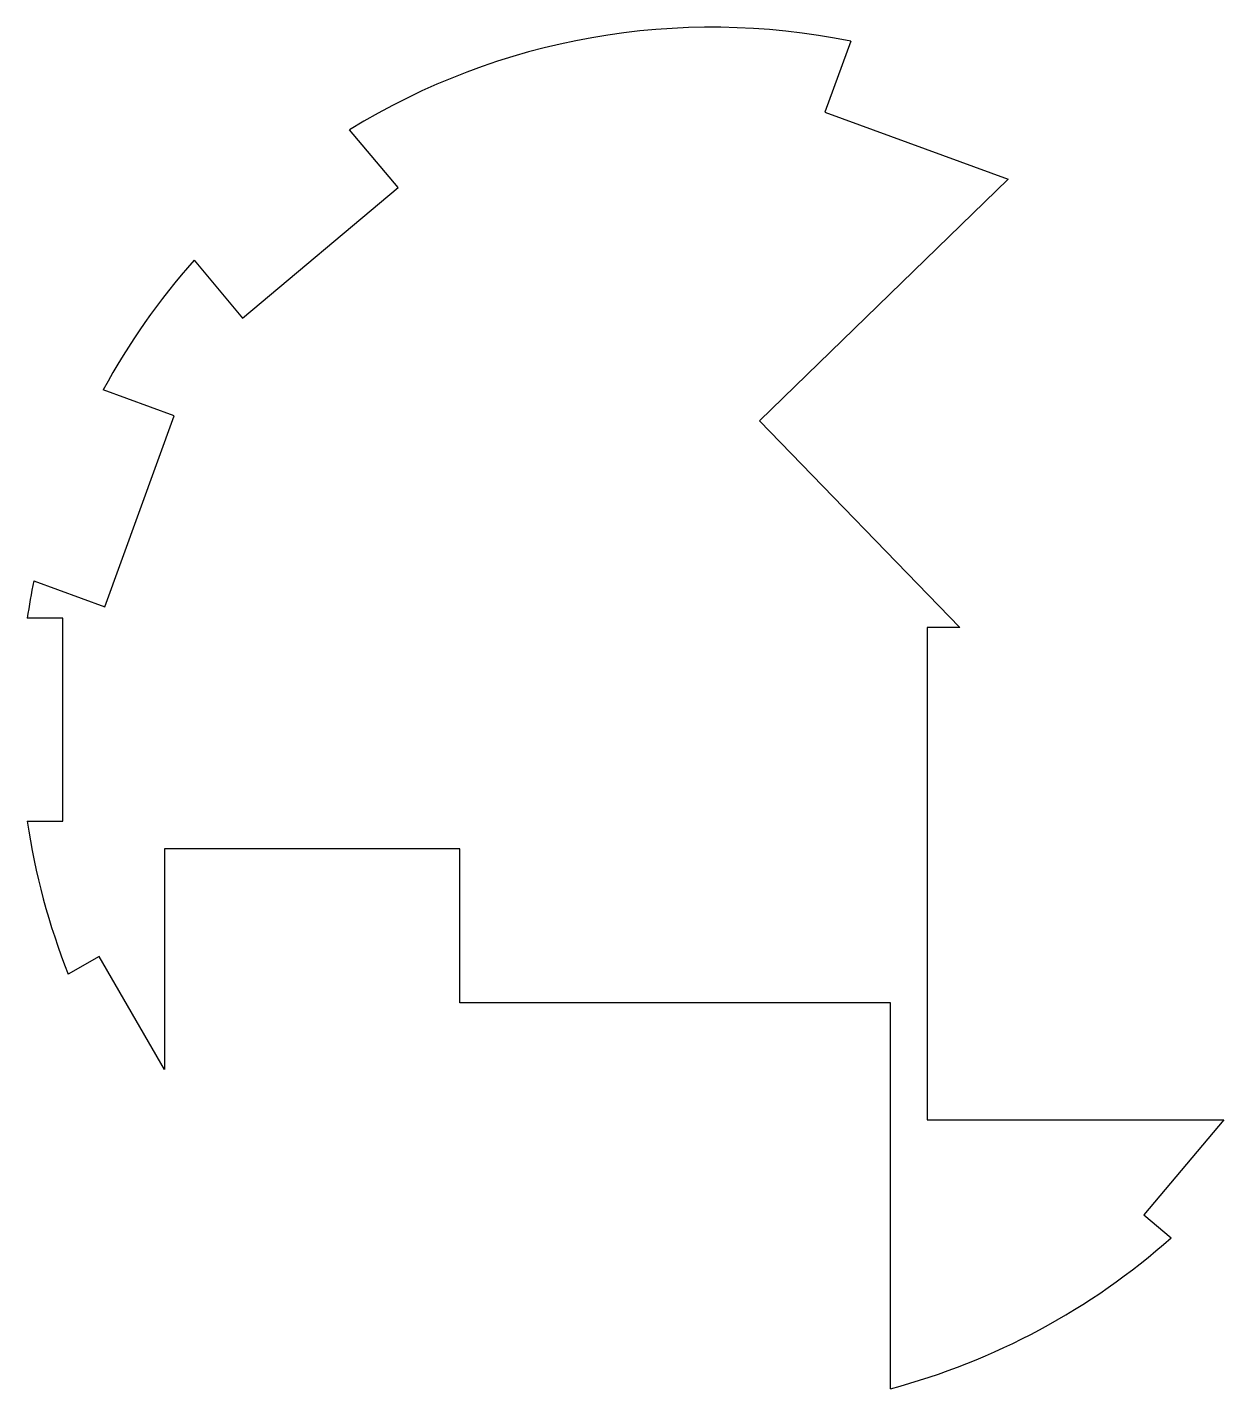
# Model space of a CAD drawing. Header units: millimetres. Extents: x -22.3 to 16.6, y -21.7 to 22.5.
import ezdxf

# ---------------------------------------------------------------- set-up
doc = ezdxf.new("R2010")
doc.units = ezdxf.units.MM

msp = doc.modelspace()

# ---------------------------------------------------------------- linework, layer by layer
for p, q in [((4.511, 22.043), (3.671, 19.735)), ((3.671, 19.735), (9.632, 17.565)), ((-10.199, 17.289), (-11.778, 19.171)), ((-15.255, 13.046), (-10.199, 17.289)), ((9.632, 17.565), (1.54, 9.714)), ((-16.834, 14.928), (-15.255, 13.046)), ((-17.477, 9.873), (-19.786, 10.713)), ((-19.735, 3.671), (-17.477, 9.873)), ((1.54, 9.714), (8.054, 3)), ((-22.043, 4.511), (-19.735, 3.671)), ((-21.1, 3.3), (-22.257, 3.3)), ((-21.1, -3.3), (-21.1, 3.3)), ((8.054, 3), (7, 3)), ((7, 3), (7, -13)), ((-22.257, -3.3), (-21.1, -3.3)), ((-8.2, -4.2), (-17.8, -4.2)), ((-17.8, -4.2), (-17.8, -11.369)), ((-8.2, -9.2), (-8.2, -4.2)), ((-19.923, -7.692), (-20.925, -8.27)), ((-17.8, -11.369), (-19.923, -7.692)), ((5.8, -9.2), (-8.2, -9.2)), ((5.8, -21.74), (5.8, -9.2)), ((7, -13), (16.636, -13)), ((16.636, -13), (14.042, -16.091)), ((14.042, -16.091), (14.928, -16.834))]:
    msp.add_line(p, q)
for start, end in [(78.4338, 121.5662), (138.4338, 151.5662), (168.4338, 171.5662), (188.4338, 201.5662), (284.9382, 311.5662)]:
    msp.add_arc((0, 0), 22.5, start, end)

doc.saveas('drawing.dxf')
